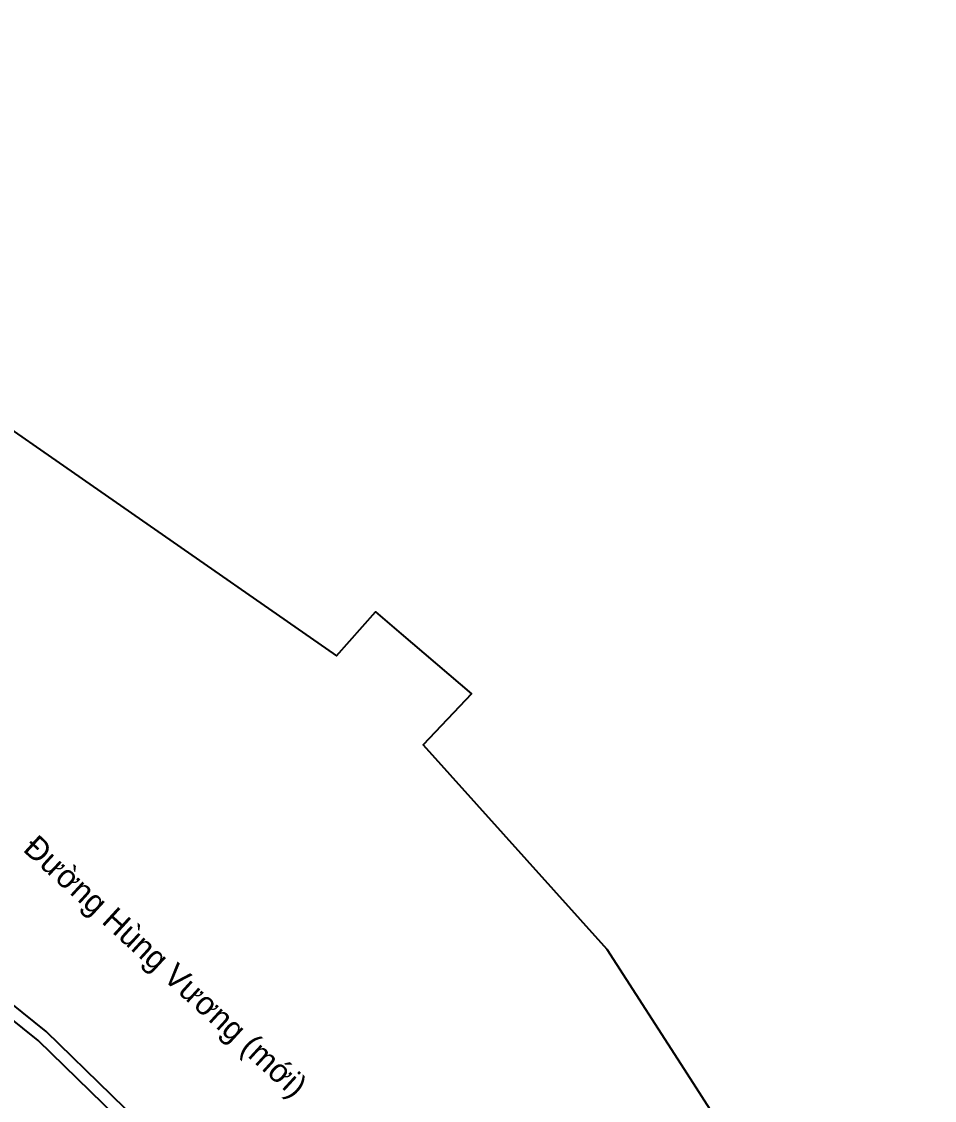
# Model space of a CAD drawing. Extents: x 551290 to 551448, y 1840086 to 1840240.
# Drawn here: x 551371.5 to 551430.5, y 1840170.8 to 1840240.5 of the extents above; entities that cross this region are included whole.
import ezdxf

# ---------------------------------------------------------------- set-up
doc = ezdxf.new("R2010")
doc.units = 0
for name, color, linetype in [('Level 1', 7, 'Continuous'), ('Level 22', 7, 'Continuous'), ('Level 23', 7, 'Continuous')]:
    doc.layers.add(name, color=color, linetype=linetype)

msp = doc.modelspace()

# ---------------------------------------------------------------- linework, layer by layer
at = {"layer": 'Level 22'}
for points in [[(551423.184, 1840113.671), (551407.379, 1840137.068), (551397.22, 1840149.211), (551391.792, 1840156.307), (551381.571, 1840166.979), (551373.092, 1840175.237), (551365.532, 1840181.31), (551355.75, 1840189.167), (551342.93, 1840197.589), (551327.363, 1840206.959), (551314.56, 1840213.103)], [(551422.54, 1840113.236), (551406.757, 1840136.6), (551396.613, 1840148.725), (551391.201, 1840155.801), (551381.019, 1840166.432), (551372.576, 1840174.655), (551355.292, 1840188.538), (551342.516, 1840196.931), (551326.993, 1840206.274), (551314.224, 1840212.402)]]:
    msp.add_lwpolyline(points, dxfattribs=at)
at = {"layer": 'Level 23'}
msp.add_lwpolyline([(551313.56, 1840205.37), (551306.061, 1840209.454), (551322.796, 1840240.464), (551328.85, 1840238), (551352.1, 1840227.14), (551391.84, 1840199.51), (551394.36, 1840202.34), (551396.02, 1840200.92), (551400.55, 1840197.05), (551397.44, 1840193.76), (551409.31, 1840180.56), (551414.48, 1840172.5), (551430.46, 1840147.63)], dxfattribs=at)

# ---------------------------------------------------------------- texts
at = {"layer": 'Level 1'}
msp.add_text('Đường Hùng Vương (mới)', height=1.5, rotation=317.51947, dxfattribs=at).set_placement((551371.523, 1840186.943))

doc.saveas('drawing.dxf')
